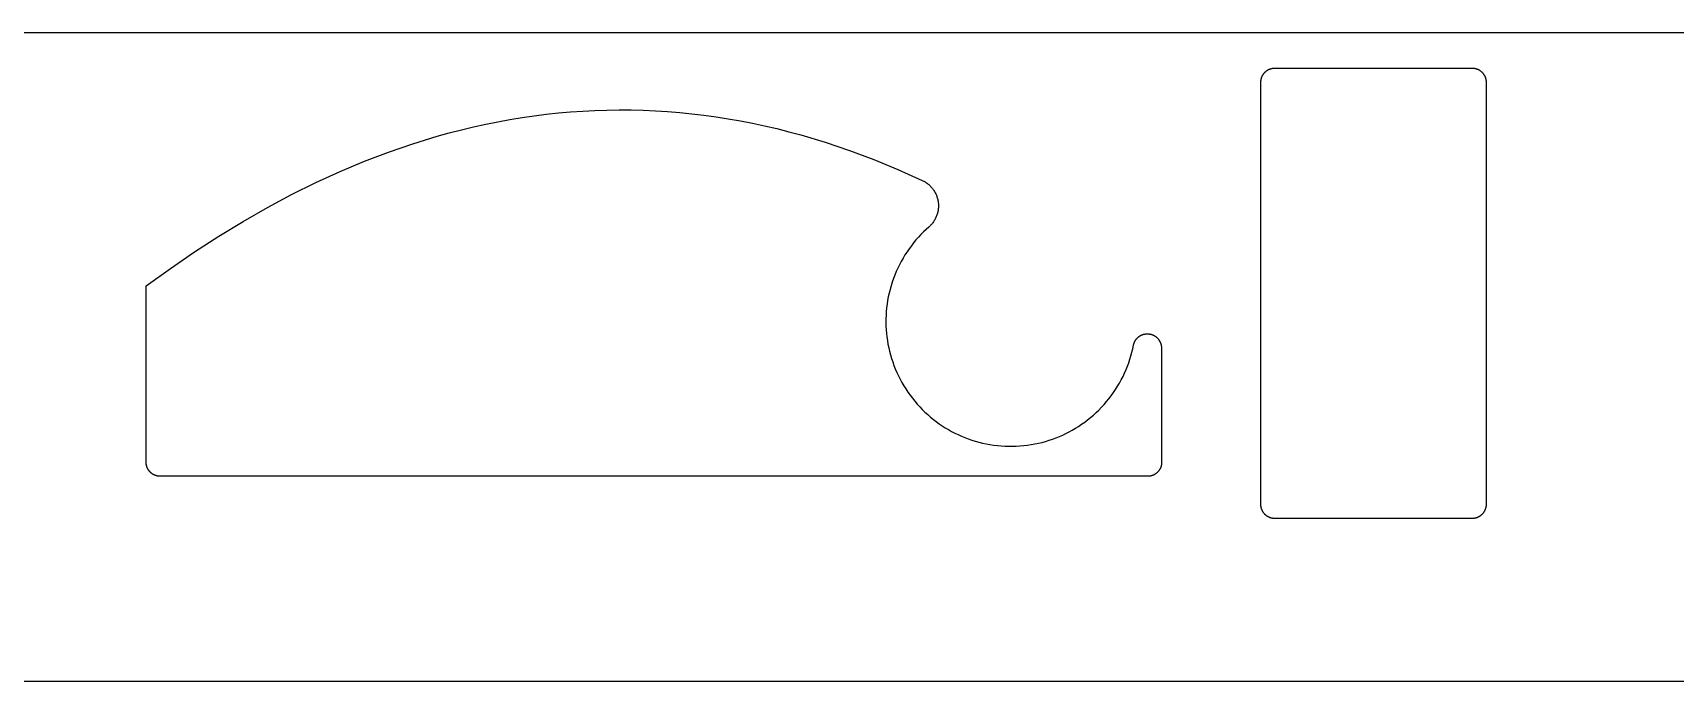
# Model space of a CAD drawing. Header units: millimetres. Extents: x 1057 to 1343, y -204 to -96.
# Drawn here: x 1209.5 to 1267.9, y -200.9 to -177.8 of the extents above; entities that cross this region are included whole.
import ezdxf

# ---------------------------------------------------------------- set-up
doc = ezdxf.new("R2010")
doc.units = ezdxf.units.MM
doc.layers.add('Layer 01', color=18, linetype='Continuous', true_color=0x000000)

msp = doc.modelspace()

# ---------------------------------------------------------------- linework, layer by layer
at = {"layer": 'Layer 01'}
for points in [[(1289.263, -177.85), (1101.213, -177.85)], [(1213.55, -186.838), (1214.412, -186.216), (1215.273, -185.626), (1216.135, -185.07), (1216.996, -184.545), (1217.858, -184.054), (1218.719, -183.595), (1219.581, -183.168), (1220.442, -182.774), (1221.304, -182.413), (1222.165, -182.084), (1223.027, -181.788), (1223.889, -181.524), (1224.319, -181.405), (1224.75, -181.293), (1225.181, -181.19), (1225.612, -181.095), (1226.042, -181.008), (1226.473, -180.929), (1226.904, -180.858), (1227.335, -180.795), (1227.766, -180.741), (1228.196, -180.694), (1228.627, -180.656), (1229.058, -180.626), (1229.489, -180.604), (1229.919, -180.59), (1230.35, -180.585), (1230.781, -180.587), (1231.212, -180.598), (1231.643, -180.616), (1232.073, -180.643), (1232.504, -180.678), (1232.935, -180.722), (1233.366, -180.773), (1233.796, -180.832), (1234.227, -180.9), (1234.658, -180.976), (1235.089, -181.06), (1235.52, -181.152), (1235.95, -181.252), (1236.381, -181.36), (1236.812, -181.477), (1237.673, -181.734), (1238.535, -182.024), (1239.396, -182.346), (1240.258, -182.701), (1241.12, -183.089), (1241.146, -183.102), (1241.173, -183.116), (1241.199, -183.131), (1241.226, -183.147), (1241.251, -183.163), (1241.277, -183.181), (1241.302, -183.199), (1241.326, -183.219), (1241.35, -183.239), (1241.373, -183.26), (1241.396, -183.281), (1241.418, -183.304), (1241.44, -183.327), (1241.461, -183.351), (1241.481, -183.375), (1241.5, -183.401), (1241.518, -183.426), (1241.536, -183.453), (1241.552, -183.48), (1241.568, -183.507), (1241.583, -183.535), (1241.597, -183.563), (1241.61, -183.591), (1241.622, -183.62), (1241.634, -183.649), (1241.644, -183.678), (1241.653, -183.708), (1241.662, -183.737), (1241.669, -183.767), (1241.675, -183.797), (1241.681, -183.826), (1241.685, -183.856), (1241.689, -183.885), (1241.692, -183.915), (1241.694, -183.946), (1241.695, -183.976), (1241.695, -184.007), (1241.694, -184.038), (1241.692, -184.069), (1241.69, -184.1), (1241.686, -184.131), (1241.681, -184.162), (1241.675, -184.192), (1241.669, -184.223), (1241.661, -184.254), (1241.652, -184.284), (1241.643, -184.315), (1241.632, -184.344), (1241.62, -184.374), (1241.608, -184.403), (1241.594, -184.432), (1241.58, -184.46), (1241.565, -184.488), (1241.549, -184.515), (1241.532, -184.541), (1241.515, -184.567), (1241.497, -184.592), (1241.478, -184.617), (1241.458, -184.641), (1241.438, -184.664), (1241.417, -184.686), (1241.396, -184.708), (1241.374, -184.728), (1241.352, -184.748), (1241.257, -184.834), (1241.164, -184.922), (1241.073, -185.013), (1240.984, -185.108), (1240.898, -185.206), (1240.814, -185.307), (1240.733, -185.41), (1240.654, -185.517), (1240.579, -185.626), (1240.507, -185.738), (1240.437, -185.852), (1240.371, -185.968), (1240.309, -186.087), (1240.25, -186.208), (1240.195, -186.33), (1240.143, -186.454), (1240.095, -186.58), (1240.051, -186.707), (1240.011, -186.835), (1239.975, -186.964), (1239.943, -187.094), (1239.915, -187.225), (1239.891, -187.355), (1239.871, -187.487), (1239.854, -187.618), (1239.842, -187.749), (1239.834, -187.88), (1239.829, -188.01), (1239.829, -188.14), (1239.832, -188.269), (1239.839, -188.397), (1239.849, -188.524), (1239.863, -188.651), (1239.881, -188.778), (1239.903, -188.905), (1239.929, -189.032), (1239.958, -189.159), (1239.991, -189.286), (1240.028, -189.413), (1240.07, -189.538), (1240.115, -189.663), (1240.163, -189.787), (1240.216, -189.91), (1240.273, -190.031), (1240.333, -190.151), (1240.397, -190.269), (1240.464, -190.385), (1240.536, -190.499), (1240.61, -190.611), (1240.688, -190.721), (1240.769, -190.828), (1240.853, -190.932), (1240.94, -191.034), (1241.03, -191.132), (1241.122, -191.228), (1241.217, -191.321), (1241.315, -191.41), (1241.415, -191.496), (1241.516, -191.579), (1241.62, -191.658), (1241.725, -191.734), (1241.832, -191.807), (1241.94, -191.876), (1242.05, -191.941), (1242.161, -192.003), (1242.275, -192.062), (1242.391, -192.118), (1242.509, -192.172), (1242.63, -192.221), (1242.752, -192.268), (1242.877, -192.311), (1243.003, -192.351), (1243.131, -192.387), (1243.26, -192.419), (1243.39, -192.447), (1243.522, -192.472), (1243.654, -192.492), (1243.788, -192.509), (1243.921, -192.521), (1244.056, -192.53), (1244.19, -192.534), (1244.324, -192.534), (1244.459, -192.531), (1244.592, -192.523), (1244.726, -192.511), (1244.858, -192.495), (1244.99, -192.476), (1245.121, -192.452), (1245.25, -192.425), (1245.378, -192.394), (1245.504, -192.359), (1245.629, -192.321), (1245.752, -192.279), (1245.873, -192.234), (1245.992, -192.186), (1246.109, -192.135), (1246.224, -192.08), (1246.338, -192.022), (1246.451, -191.96), (1246.564, -191.895), (1246.674, -191.826), (1246.783, -191.753), (1246.891, -191.677), (1246.996, -191.597), (1247.1, -191.514), (1247.201, -191.427), (1247.3, -191.338), (1247.396, -191.245), (1247.49, -191.149), (1247.581, -191.05), (1247.669, -190.948), (1247.753, -190.844), (1247.835, -190.737), (1247.913, -190.628), (1247.988, -190.517), (1248.06, -190.403), (1248.128, -190.288), (1248.192, -190.171), (1248.252, -190.052), (1248.309, -189.932), (1248.362, -189.811), (1248.411, -189.689), (1248.456, -189.566), (1248.498, -189.442), (1248.535, -189.318), (1248.569, -189.193), (1248.599, -189.069), (1248.625, -188.944), (1248.627, -188.934), (1248.629, -188.924), (1248.632, -188.914), (1248.634, -188.905), (1248.637, -188.895), (1248.64, -188.885), (1248.643, -188.875), (1248.647, -188.865), (1248.651, -188.856), (1248.655, -188.846), (1248.659, -188.836), (1248.663, -188.826), (1248.668, -188.817), (1248.673, -188.807), (1248.678, -188.798), (1248.683, -188.788), (1248.689, -188.779), (1248.695, -188.77), (1248.701, -188.76), (1248.707, -188.751), (1248.713, -188.742), (1248.72, -188.734), (1248.727, -188.725), (1248.734, -188.716), (1248.741, -188.708), (1248.749, -188.7), (1248.756, -188.692), (1248.764, -188.684), (1248.772, -188.676), (1248.781, -188.668), (1248.789, -188.661), (1248.798, -188.654), (1248.806, -188.647), (1248.815, -188.64), (1248.824, -188.633), (1248.833, -188.627), (1248.843, -188.62), (1248.852, -188.614), (1248.862, -188.609), (1248.871, -188.603), (1248.881, -188.598), (1248.891, -188.593), (1248.901, -188.588), (1248.911, -188.583), (1248.921, -188.579), (1248.931, -188.575), (1248.941, -188.571), (1248.951, -188.567), (1248.962, -188.564), (1248.972, -188.56), (1248.982, -188.557), (1248.993, -188.555), (1249.003, -188.552), (1249.013, -188.55), (1249.024, -188.548), (1249.034, -188.546), (1249.044, -188.544), (1249.055, -188.543), (1249.065, -188.542), (1249.075, -188.541), (1249.085, -188.54), (1249.095, -188.54), (1249.105, -188.539), (1249.115, -188.539), (1249.125, -188.539), (1249.135, -188.54), (1249.145, -188.54), (1249.156, -188.541), (1249.166, -188.542), (1249.176, -188.543), (1249.186, -188.544), (1249.197, -188.546), (1249.207, -188.548), (1249.217, -188.55), (1249.228, -188.552), (1249.238, -188.555), (1249.248, -188.557), (1249.259, -188.56), (1249.269, -188.563), (1249.279, -188.567), (1249.29, -188.571), (1249.3, -188.574), (1249.31, -188.579), (1249.32, -188.583), (1249.33, -188.588), (1249.34, -188.592), (1249.35, -188.597), (1249.36, -188.603), (1249.369, -188.608), (1249.379, -188.614), (1249.388, -188.62), (1249.397, -188.626), (1249.407, -188.633), (1249.416, -188.639), (1249.425, -188.646), (1249.433, -188.653), (1249.442, -188.66), (1249.45, -188.668), (1249.459, -188.675), (1249.467, -188.683), (1249.474, -188.691), (1249.482, -188.699), (1249.49, -188.707), (1249.497, -188.716), (1249.504, -188.724), (1249.511, -188.733), (1249.518, -188.742), (1249.524, -188.751), (1249.53, -188.76), (1249.536, -188.769), (1249.542, -188.778), (1249.548, -188.788), (1249.553, -188.797), (1249.558, -188.807), (1249.563, -188.816), (1249.568, -188.826), (1249.572, -188.835), (1249.576, -188.845), (1249.58, -188.855), (1249.584, -188.865), (1249.588, -188.875), (1249.591, -188.884), (1249.594, -188.894), (1249.597, -188.904), (1249.6, -188.914), (1249.602, -188.924), (1249.604, -188.933), (1249.606, -188.943)], [(1249.606, -188.943), (1249.611, -188.967), (1249.614, -188.991), (1249.618, -189.015), (1249.62, -189.039), (1249.622, -189.063), (1249.624, -189.087), (1249.625, -189.111), (1249.625, -189.135), (1249.625, -193.1), (1249.625, -193.111), (1249.625, -193.122), (1249.624, -193.134), (1249.623, -193.145), (1249.622, -193.156), (1249.62, -193.168), (1249.619, -193.179), (1249.617, -193.191), (1249.614, -193.203), (1249.612, -193.214), (1249.609, -193.226), (1249.606, -193.238), (1249.602, -193.249), (1249.598, -193.261), (1249.594, -193.272), (1249.59, -193.284), (1249.585, -193.296), (1249.58, -193.307), (1249.575, -193.318), (1249.569, -193.33), (1249.563, -193.341), (1249.557, -193.352), (1249.55, -193.363), (1249.543, -193.374), (1249.536, -193.384), (1249.529, -193.395), (1249.521, -193.405), (1249.513, -193.415), (1249.505, -193.425), (1249.496, -193.435), (1249.488, -193.444), (1249.479, -193.454), (1249.469, -193.463), (1249.46, -193.471), (1249.45, -193.48), (1249.44, -193.488), (1249.43, -193.496), (1249.42, -193.504), (1249.409, -193.511), (1249.399, -193.518), (1249.388, -193.525), (1249.377, -193.532), (1249.366, -193.538), (1249.355, -193.544), (1249.343, -193.55), (1249.332, -193.555), (1249.321, -193.56), (1249.309, -193.565), (1249.297, -193.569), (1249.286, -193.573), (1249.274, -193.577), (1249.263, -193.581), (1249.251, -193.584), (1249.239, -193.587), (1249.228, -193.589), (1249.216, -193.592), (1249.204, -193.594), (1249.193, -193.595), (1249.181, -193.597), (1249.17, -193.598), (1249.159, -193.599), (1249.147, -193.6), (1249.136, -193.6), (1249.125, -193.6), (1214.05, -193.6), (1214.039, -193.6), (1214.028, -193.6), (1214.016, -193.599), (1214.005, -193.598), (1213.994, -193.597), (1213.982, -193.595), (1213.971, -193.594), (1213.959, -193.592), (1213.947, -193.589), (1213.936, -193.587), (1213.924, -193.584), (1213.912, -193.581), (1213.901, -193.577), (1213.889, -193.573), (1213.878, -193.569), (1213.866, -193.565), (1213.854, -193.56), (1213.843, -193.555), (1213.832, -193.55), (1213.82, -193.544), (1213.809, -193.538), (1213.798, -193.532), (1213.787, -193.525), (1213.776, -193.518), (1213.766, -193.511), (1213.755, -193.504), (1213.745, -193.496), (1213.735, -193.488), (1213.725, -193.48), (1213.715, -193.471), (1213.706, -193.463), (1213.696, -193.454), (1213.687, -193.444), (1213.679, -193.435), (1213.67, -193.425), (1213.662, -193.415), (1213.654, -193.405), (1213.646, -193.395), (1213.639, -193.384), (1213.632, -193.374), (1213.625, -193.363), (1213.618, -193.352), (1213.612, -193.341), (1213.606, -193.33), (1213.6, -193.318), (1213.595, -193.307), (1213.59, -193.296), (1213.585, -193.284), (1213.581, -193.272), (1213.577, -193.261), (1213.573, -193.249), (1213.569, -193.238), (1213.566, -193.226), (1213.563, -193.214), (1213.561, -193.203), (1213.558, -193.191), (1213.556, -193.179), (1213.555, -193.168), (1213.553, -193.156), (1213.552, -193.145), (1213.551, -193.134), (1213.55, -193.122), (1213.55, -193.111), (1213.55, -193.1), (1213.55, -186.838)], [(1116.161, -200.875), (1283.839, -200.875)]]:
    msp.add_lwpolyline(points, dxfattribs=at)
msp.add_lwpolyline([(1253.65, -179.1), (1260.65, -179.1), (1260.661, -179.1), (1260.672, -179.1), (1260.684, -179.101), (1260.695, -179.102), (1260.706, -179.103), (1260.718, -179.105), (1260.729, -179.106), (1260.741, -179.108), (1260.753, -179.111), (1260.764, -179.113), (1260.776, -179.116), (1260.788, -179.119), (1260.799, -179.123), (1260.811, -179.127), (1260.822, -179.131), (1260.834, -179.135), (1260.846, -179.14), (1260.857, -179.145), (1260.868, -179.15), (1260.88, -179.156), (1260.891, -179.162), (1260.902, -179.168), (1260.913, -179.175), (1260.924, -179.182), (1260.934, -179.189), (1260.945, -179.196), (1260.955, -179.204), (1260.965, -179.212), (1260.975, -179.22), (1260.985, -179.229), (1260.994, -179.237), (1261.004, -179.246), (1261.013, -179.256), (1261.021, -179.265), (1261.03, -179.275), (1261.038, -179.285), (1261.046, -179.295), (1261.054, -179.305), (1261.061, -179.316), (1261.068, -179.326), (1261.075, -179.337), (1261.082, -179.348), (1261.088, -179.359), (1261.094, -179.37), (1261.1, -179.382), (1261.105, -179.393), (1261.11, -179.404), (1261.115, -179.416), (1261.119, -179.428), (1261.123, -179.439), (1261.127, -179.451), (1261.131, -179.462), (1261.134, -179.474), (1261.137, -179.486), (1261.139, -179.497), (1261.142, -179.509), (1261.144, -179.521), (1261.145, -179.532), (1261.147, -179.544), (1261.148, -179.555), (1261.149, -179.566), (1261.15, -179.578), (1261.15, -179.589), (1261.15, -179.6), (1261.15, -194.6), (1261.15, -194.611), (1261.15, -194.622), (1261.149, -194.634), (1261.148, -194.645), (1261.147, -194.656), (1261.145, -194.668), (1261.144, -194.679), (1261.142, -194.691), (1261.139, -194.703), (1261.137, -194.714), (1261.134, -194.726), (1261.131, -194.738), (1261.127, -194.749), (1261.123, -194.761), (1261.119, -194.772), (1261.115, -194.784), (1261.11, -194.796), (1261.105, -194.807), (1261.1, -194.818), (1261.094, -194.83), (1261.088, -194.841), (1261.082, -194.852), (1261.075, -194.863), (1261.068, -194.874), (1261.061, -194.884), (1261.054, -194.895), (1261.046, -194.905), (1261.038, -194.915), (1261.03, -194.925), (1261.021, -194.935), (1261.013, -194.944), (1261.004, -194.954), (1260.994, -194.963), (1260.985, -194.971), (1260.975, -194.98), (1260.965, -194.988), (1260.955, -194.996), (1260.945, -195.004), (1260.934, -195.011), (1260.924, -195.018), (1260.913, -195.025), (1260.902, -195.032), (1260.891, -195.038), (1260.88, -195.044), (1260.868, -195.05), (1260.857, -195.055), (1260.846, -195.06), (1260.834, -195.065), (1260.822, -195.069), (1260.811, -195.073), (1260.799, -195.077), (1260.788, -195.081), (1260.776, -195.084), (1260.764, -195.087), (1260.753, -195.089), (1260.741, -195.092), (1260.729, -195.094), (1260.718, -195.095), (1260.706, -195.097), (1260.695, -195.098), (1260.684, -195.099), (1260.672, -195.1), (1260.661, -195.1), (1260.65, -195.1), (1253.65, -195.1), (1253.639, -195.1), (1253.628, -195.1), (1253.616, -195.099), (1253.605, -195.098), (1253.594, -195.097), (1253.582, -195.095), (1253.571, -195.094), (1253.559, -195.092), (1253.547, -195.089), (1253.536, -195.087), (1253.524, -195.084), (1253.512, -195.081), (1253.501, -195.077), (1253.489, -195.073), (1253.478, -195.069), (1253.466, -195.065), (1253.454, -195.06), (1253.443, -195.055), (1253.432, -195.05), (1253.42, -195.044), (1253.409, -195.038), (1253.398, -195.032), (1253.387, -195.025), (1253.376, -195.018), (1253.366, -195.011), (1253.355, -195.004), (1253.345, -194.996), (1253.335, -194.988), (1253.325, -194.98), (1253.315, -194.971), (1253.306, -194.963), (1253.296, -194.954), (1253.287, -194.944), (1253.279, -194.935), (1253.27, -194.925), (1253.262, -194.915), (1253.254, -194.905), (1253.246, -194.895), (1253.239, -194.884), (1253.232, -194.874), (1253.225, -194.863), (1253.218, -194.852), (1253.212, -194.841), (1253.206, -194.83), (1253.2, -194.818), (1253.195, -194.807), (1253.19, -194.796), (1253.185, -194.784), (1253.181, -194.772), (1253.177, -194.761), (1253.173, -194.749), (1253.169, -194.738), (1253.166, -194.726), (1253.163, -194.714), (1253.161, -194.703), (1253.158, -194.691), (1253.156, -194.679), (1253.155, -194.668), (1253.153, -194.656), (1253.152, -194.645), (1253.151, -194.634), (1253.15, -194.622), (1253.15, -194.611), (1253.15, -194.6), (1253.15, -179.6), (1253.15, -179.589), (1253.15, -179.578), (1253.151, -179.566), (1253.152, -179.555), (1253.153, -179.544), (1253.155, -179.532), (1253.156, -179.521), (1253.158, -179.509), (1253.161, -179.497), (1253.163, -179.486), (1253.166, -179.474), (1253.169, -179.462), (1253.173, -179.451), (1253.177, -179.439), (1253.181, -179.428), (1253.185, -179.416), (1253.19, -179.404), (1253.195, -179.393), (1253.2, -179.382), (1253.206, -179.37), (1253.212, -179.359), (1253.218, -179.348), (1253.225, -179.337), (1253.232, -179.326), (1253.239, -179.316), (1253.246, -179.305), (1253.254, -179.295), (1253.262, -179.285), (1253.27, -179.275), (1253.279, -179.265), (1253.287, -179.256), (1253.296, -179.246), (1253.306, -179.237), (1253.315, -179.229), (1253.325, -179.22), (1253.335, -179.212), (1253.345, -179.204), (1253.355, -179.196), (1253.366, -179.189), (1253.376, -179.182), (1253.387, -179.175), (1253.398, -179.168), (1253.409, -179.162), (1253.42, -179.156), (1253.432, -179.15), (1253.443, -179.145), (1253.454, -179.14), (1253.466, -179.135), (1253.478, -179.131), (1253.489, -179.127), (1253.501, -179.123), (1253.512, -179.119), (1253.524, -179.116), (1253.536, -179.113), (1253.547, -179.111), (1253.559, -179.108), (1253.571, -179.106), (1253.582, -179.105), (1253.594, -179.103), (1253.605, -179.102), (1253.616, -179.101), (1253.628, -179.1), (1253.639, -179.1)], close=True, dxfattribs=at)

doc.saveas('drawing.dxf')
